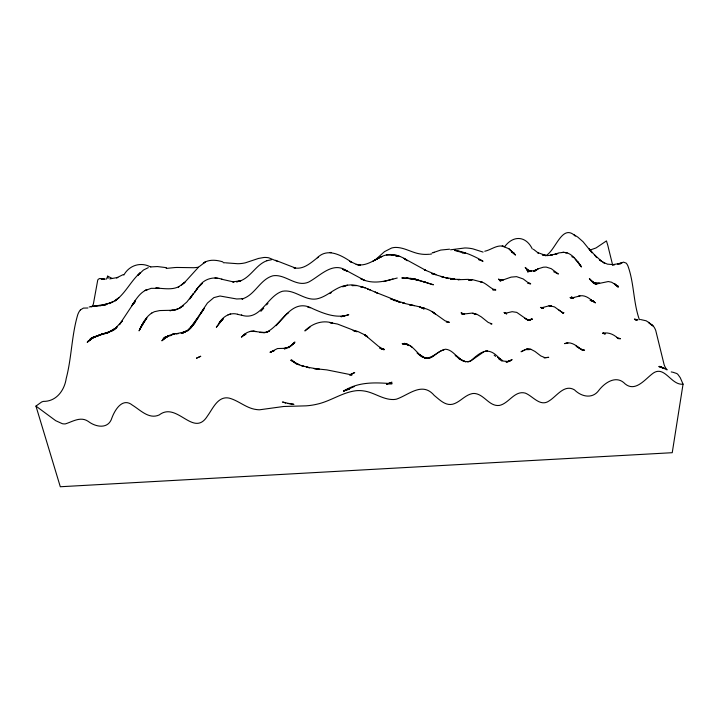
<?xml version="1.0" encoding="UTF-8"?>
<svg xmlns="http://www.w3.org/2000/svg" width="719" height="719" viewBox="0 0 719 719"><rect width="100%" height="100%" fill="white"/><g stroke="black" fill="none" stroke-linecap="round" stroke-linejoin="round"><path stroke-width="1.08" d="M672.705 372.172L676.786 373.521A33.164 10.488 85 0 1 677.954 374.5L680.282 377.745L683.05 384.153L672.238 452.7L60.297 486.745L35.95 406.091L41.621 401.993A132.88 45.854 -89.3 0 1 43.473 401.382C56.37 401.553 64.494 390.318 66.211 378.482C71.729 357.505 71.576 335.387 77.778 314.589A34.575 10.623 86.3 0 1 80.42 309.898M112.308 278.523L107.679 276.15L106.493 279.116M146.973 318.005L143.89 321.797L140.439 327.648L146.164 318.841L139.756 329.257C142.865 323.352 145.921 316.791 151.754 313.08M142.407 324.323L139.055 330.848L144.546 320.647M195.856 321.321L200.25 314.446M195.325 322.211L190.499 328.304L207.414 303.058L213.858 297.612L220.014 296.012L236.695 298.978L243.067 298.709L242.006 298.987C255.11 295.248 259.847 279.367 272.932 275.79C285.515 273.75 295.931 287.564 308.568 282.127C320.458 275.853 333.113 260.548 347.439 271.324L342.478 269.248L347.322 271.072L365.009 280.608L360.641 278.577C370.77 284.059 382.49 282.127 392.987 278.972M194.04 323.694L197.842 317.816L188.755 329.724L192.153 326.327L187.246 330.434L182.446 333.337L186.518 330.947L181.143 333.221L185.808 331.648L176.155 333.742L178.591 333.526C172.659 333.508 167.006 335.728 162.548 339.647L167.311 336.537L163.303 338.586L168.192 336.24L164.058 337.579L168.075 336.321M200.844 313.547L204.376 308.163L200.781 313.259L202.578 310.788M194.4 292.678L198.085 287.357L202.39 283.214L198.705 286.881C203.621 278.936 213.732 275.997 222.225 279.376L221.605 279.224L233.963 282.019L232.722 281.902L241.009 280.653L236.524 281.848C249.888 279.961 255.047 264.745 267.207 260.611M194.966 291.887L197.815 287.897L189.717 298.933L193.447 293.523L186.823 302.061L179.355 308.406L183.57 305.494L178.573 308.586L173.89 310.15L177.872 309.215L169.828 310.698L173.072 310.24L159.735 310.563L154.396 311.713L151.323 313.313M276.105 325.707L286.692 314.059M266.614 304.874L267.944 303.346M198.399 267.315L185.25 281.785L181.494 285.003L184.963 282.216L178.321 287.034L179.058 286.566C171.769 290.296 163.483 288.265 155.708 288.112L159.411 288.328L151.206 288.337L145.076 290.557L147.503 289.442C140.466 292.04 136.224 298.798 132.485 304.874L135.532 300.344L119.345 324.718L122.185 321.114L114.231 329.554L117.53 326.444C112.874 330.605 107.149 333.841 100.84 334.461L109.63 331.962L98.629 335.36L110.636 331.306L116.658 327.531L107.23 332.996L108.839 332.412M260.88 311.336L263.72 308.19M123.812 275.098C129.294 265.212 140.753 261.617 150.756 267.019M91.762 306.725L92.841 305.207A19.943 5.959 85.2 0 0 93.389 303.939L97.721 280.167A14.515 4.161 85.4 0 1 98.314 279.251L99.743 278.496L104.363 279.179L100.561 278.577M80.429 309.907L83.404 308.1L87.943 307.993M190.175 328.727L187.398 331.189M374.671 260.395L384.548 251.614L391.558 248.046A15.063 13.382 -7.4 0 1 395.531 247.417C404.581 247.327 412.338 253.088 421.217 254.095A31.411 28.311 -13.6 0 0 426.771 254.391L429.153 254.265M504.639 246.743C513.141 235.131 525.931 235.688 532.33 248.999M223.393 318.903L219.978 321.905L222.773 319.146L216.347 327.271L222.144 319.398L218.873 323.532C222.513 316.746 230.305 311.749 238.07 314.437L237.468 314.338L241.979 315.282L241.386 315.138C260.763 321.429 266.803 295.994 282.495 291.249C294.727 289.065 304.532 301.036 316.791 298.888C328.026 296.605 335.854 286.171 347.511 285.236L342.675 286.755L347.412 285.191L352.013 284.823L356.435 285.596L351.986 285.569L356.363 285.389L365.189 287.762L377.637 293.172M198.983 266.812L205.355 261.968L203.297 263.145C209.04 259.092 216.464 259.918 222.809 261.86M288.795 347.78L294.934 342.028L289.892 346.567L294.664 342.855L289.505 346.675L284.436 348.94L289.155 347.07L283.96 348.49L286 348.284L277.489 348.553L269.993 352.346L274.388 350.548L270.461 352.076L271.431 351.977M619.805 264.17L623.337 262.102L626.114 263.082A22.774 6.165 87.5 0 1 627.93 265.949C634.104 282.891 633.241 301.54 639.02 318.607A22.963 6.624 87.2 0 0 639.479 319.703M318.256 257.105C311.057 262.606 303.319 270.245 293.774 267.711L295.626 268.115L275.44 260.269M421.873 356.858L427.059 358.368L424.956 358.107C432.55 359.976 436.981 351.097 443.911 349.955M317.295 257.815C327.747 247.156 342.091 255.649 351.995 262.516L349.758 261.303L356.184 264.259L360.237 265.113L356.139 264.412C363.823 266.524 371.004 262.183 377.529 258.696L373.026 261.06L381.888 256.449L377.556 258.642C382.184 255.964 387.856 253.582 393.248 254.832M92.383 338.092L88.203 341.103L94.063 337.103L102.718 334.038L91.277 337.939L99.914 335.117L90.252 338.946L94.063 337.103L88.203 341.103M309.952 327.208L304.856 330.929C311.893 323.577 322.741 319.649 332.627 323.146L329.976 322.633L337.579 324.071L357.028 331.603M286.351 314.284L288.705 312.72M113.117 330.461L114.851 329.329M538.279 268.771L534.055 271.521L538.279 268.771L543.339 267.198L546.179 267.073L551.221 268.663L558.384 274.011L553.675 271.746M123.461 274.478L116.505 277.876L117.862 277.453L109.728 278.9M329.76 293.622L331.441 292.579M545.424 255.82C555.562 251.398 561.854 222.755 575.272 236.093M483.725 351.888L470.424 361.163L467.853 361.999M429.665 358.026L433.638 355.923M112.119 331.037L112.622 330.767M528.78 320.288L531.53 318.894M349.82 375.003L354.71 372.559L349.668 374.797L352.049 374.95L326.794 369.881L314.122 368.595L319.488 369.278L306.438 367.058L309.512 367.769L301.342 365.513L303.697 366.456M245.143 334.632L242.465 335.962L245.413 333.922L241.431 337.193C244.882 332.96 250.311 330.102 255.829 331.531L253.313 331.261L264.61 332.69L259.748 332.448L265.059 332.358L269.526 331.144L265.581 332.609C281.938 325.896 290.728 296.588 312.711 308.676C323.945 313.628 336.402 318.787 348.778 314.697L343.952 316.117M90.252 338.946L96.939 335.881M243.013 335.593L246.042 334.182M354.521 386.445L343.574 391.181C358.359 381.492 375.543 382.445 392.134 383.703L386.66 384.099L391.981 382.22L386.606 384.207M432.146 252.971L440.72 250.068L449.546 249.187M537.578 269.221L533.417 270.964L535.997 270.299M349.227 388.575L343.691 390.848L349.533 389.186M148.303 267.639L143.432 270.047L137.689 275.512L140.439 272.573C130.723 280.958 125.519 293.514 114.878 301.018L118.833 297.801L113.89 301.288L108.839 303.67L112.973 301.899L103.06 305.126L107.275 303.984L90.954 306.743M544.166 357.882L548.732 357.334L544.903 357.649L540.796 355.932L534.981 351.447L530.955 349.326L526.811 348.967L521.041 351.753L525.292 349.587L529.418 349.632M528.744 320.413L532.24 319.065L528.582 320.44L529.292 320.413L524.915 318.274L527.953 320.207L516.754 312.379L512.153 311.687L505.098 313.322M529.229 320.198L532.24 319.065M341.139 316.809L344.059 315.821L341.031 316.612M508.414 361.585L506.095 362.07L509.079 361.369L512.126 359.599L507.407 361.657L510.427 360.686L508.063 361.486L503.372 361.082L497.638 357.199L500.271 359.338C489.271 346.549 482.323 350.27 471.367 360.354C465.741 364.057 459.845 359.455 455.972 355.519L461.032 359.716L465.741 361.774C457.581 360.12 453.986 350 445.6 349.209C436.999 350.548 428.74 363.886 420.121 354.97L425.19 357.99C416.661 355.042 412.499 342.487 402.379 343.736L404.671 343.655L402.245 343.682L406.855 344.5M98.063 335.557L102.152 334.209M621.998 262.615L617.639 264.017L620.901 263.316L612.229 264.718L614.592 264.727L607.42 264.143L603.052 262.201L604.688 263.28L599.349 259.802L601.758 261.33L594.496 254.903L596.86 257.618L588.933 248.486L592.061 252.8L583.1 241.791L577.806 237.108L573.789 234.583M383.613 281.578L397.23 278.01M228.04 314.787L230.646 314.005M565.583 343.493L567.929 343.161L564.649 343.619C571.65 340.725 577.249 346.684 582.579 350.279L576.153 346.172L580.314 348.814M433.206 252.648L434.258 252.342L433.458 252.567M595.305 284.23L608.283 281.542L611.599 282.216L618.394 286.405L615.338 285.128M599.664 282.971L594.865 283.87L598.684 283.259L593.993 283.142L597.705 283.547L593.13 282.405L596.743 283.762L592.708 282.028L594.164 283.16M169.073 336.007L171.904 335.261M495.076 289.29L492.758 289.856L495.84 289.982C490.628 289.281 486.152 282.522 480.004 281.524L482.161 282.225L472.527 279.655L468.626 280.221L472.095 279.997L468.222 279.376L457.94 279.727L459.854 279.412L450.4 279.188L454.776 279.08L445.609 277.615L448.476 278.595M490.906 324.125L491.985 323.909L488.219 322.436L481.308 316.89L476.724 314.176L472.967 313.313L476.248 314.536L472.509 313.053L462.434 314.158L464.645 313.7L462.236 314.014L464.438 313.79L462.029 313.888L464.231 313.87L461.832 313.745L464.025 313.915L461.634 313.583L463.827 313.915L461.05 312.819L463.773 314.113M548.939 305.854L551.536 306.015L549.343 305.755L541.551 307.795L543.636 307.723L541.173 307.759L543.249 307.84L540.445 307.444L542.494 307.822M450.543 249.799L464.86 247.965A35.546 30.764 -14.2 0 1 472.805 248.837L483.087 252.09M484.759 251.228C491.212 249.942 497.108 244.271 504.046 246.482L502.177 246.096L508.818 248.693L515.37 254.948L508.818 248.693M266.821 260.7L271.44 259.757M95.456 305.854L89.21 306.95M546.746 255.685L551.581 255.074M198.516 267.18L197.734 267.306A40.83 35.591 20.3 0 1 193.833 267.711L177.099 267.459A53.206 44.389 14.9 0 0 174.735 267.558L166.152 268.43M94.405 306.519L103.626 305.153L99.977 305.692M535.835 270.236L527.485 271.845L531.458 270.919L526.91 270.47L530.793 271.189L526.344 269.274L528.717 270.874M171.976 334.389L174.843 333.949L172.425 334.317M562.258 312.648L563.112 312.558M431.526 253.987L429.944 254.184M150.9 266.911L157.416 266.56L166.448 267.657M104.731 305.18L105.792 305.063M478.89 259.82L480.607 259.667M552.552 255.038L550.332 255.227L557.755 253.492L554.753 254.481L558.717 252.908L563.993 252.342L562.213 252.477C570.715 251.353 576.153 259.838 580.709 265.599L575.164 259.298M590.11 250.032L596.006 247.965L606.459 240.901L607.735 245.107A35.752 8.808 87.7 0 1 608.571 248.567L612.462 264.322A17.256 4.485 88.1 0 0 612.858 265.086M250.239 331.414L253.025 331.198M487.572 350.845L485.37 350.98M527.917 283.439L530.047 283.295L528.249 283.385L530.685 283.843L528.582 283.358M582.525 350.297L584.565 350.162L580.655 349.039M618.142 338.604L620.47 338.757L616.641 337.355L617.738 338.11C613.577 334.263 608.139 331.926 602.504 333.319L605.434 334.002M640.458 319.515L646.147 320.791L649.625 323.029M637.42 319.649L634.985 319.64L637.951 319.829L634.428 319.065L636.324 320.171M446.292 322.103L449.366 322.319L445.025 320.773L432.218 311.669L435.543 314.149C431.76 310.994 427.095 308.649 422.224 307.867L424.372 308.217L419.734 307.004L424.156 308.972L419.617 306.833L402.667 303.014L404.779 303.265L395.549 300.434L400.043 302.546L395.432 300.048L390.363 298.655L395.36 300.812L390.255 298.088L375.111 292.103L376.801 292.813M105.378 279.089L101.712 279.008L102.305 279.305M386.427 254.966L391.073 255.11M223.241 262.696L224.84 262.777M225.649 262.83L237.71 263.72A31.699 28.095 15.5 0 0 245.53 262.768L258.481 258.445L263.945 257.474A17.184 15.045 9.7 0 1 268.771 257.815L277.974 261.59M549.738 305.8L554.502 306.905L563.408 313.286L558.33 309.61M526.811 348.967L530.955 349.326M590.209 300.434L592.105 300.605M545.739 255.236L542.387 254.93L545.388 255.326L537.452 252.486L538.432 253.151L533.426 249.259M422.844 281.623L410.54 278.316L418.161 280.059L406.136 278.046L415.223 279.179L410.63 278.541M563.543 312.594L561.755 312.423L563.957 312.702L562.6 312.585M217.623 278.28L214.963 277.992M683.05 384.153C670.836 385.654 664.383 363.823 652.07 374.015C644.709 379.722 635.236 392.152 625.171 383.937C616.587 374.743 605.119 382.292 598.963 390.201C592.51 399.351 581.392 396.762 574.508 389.887C564.415 383.802 556.83 396.124 549.28 400.807C540.239 407.331 533.004 396.133 525.283 393.104C514.498 390.201 508.98 403.476 499.39 405.435C489.423 406.684 484.489 394.821 475.196 393.554A8.745 6.992 -10.2 0 0 472.122 393.644C464.699 395.207 459.989 402.263 452.718 404.213C445.286 405.956 439.516 399.665 434.267 395.468C422.296 381.304 409.012 394.821 396.52 399.135A15.369 12.556 -4.5 0 1 393.473 399.53C382.661 399.773 373.781 392.053 363.212 390.866A25.021 20.141 -1.7 0 0 355.995 390.732C342.181 392.421 330.596 401.22 317.115 404.168A57.844 48.173 3.5 0 1 306.042 405.849L283.628 406.487L259.541 409.794A21.768 17.616 6.1 0 1 256.44 409.542C246.311 408.338 238.681 400.555 229.01 398.074C217.83 395.836 212.797 408.76 207.476 415.986C193.555 438.419 177.207 401.094 159.276 414.917C149.076 419.644 140.412 410.082 132.458 405.192C122.581 397.131 114.95 409.74 111.912 417.901C108.434 429.459 95.861 427.23 88.302 421.424C80.681 416.157 72.844 421.523 65.492 423.859A7.882 5.914 16.2 0 1 62.355 423.698L55.731 420.705L35.95 406.091M567.183 252.845L565.143 252.612L566.401 252.764M410.297 278.424L401.813 277.947L415.312 279.098L433.368 284.787L423.752 281.848M394.336 255.191L391.235 254.778L395.45 254.841L399.647 256.413M398.632 256.27L395.594 255.829L399.764 256.324L403.889 258.202L407.322 260.709L404.033 258.418L425.747 270.326L424.336 269.787L435.939 274.604L431.652 273.562L443.983 277.228M671.968 372.065L671.231 371.939M590.317 300.533L593.508 301.081L591.054 300.344M506.194 313.403L504.513 313.08L506.58 313.897M288.094 403.503L293.927 404.375L284.823 402.703M650.327 324.332L652.169 325.087L653.904 326.866A21.903 6.489 86.3 0 1 655.746 330.497L664.167 364.839A22.145 6.92 86.3 0 0 665.848 368.245L667.079 369.818M282.971 402.137L285.722 402.82L282.387 401.984M404.815 343.574L407.242 344.203L404.968 343.61M501.044 280.302L498.986 279.736L502.896 280.042L499.498 280.338L503.174 279.826L500.011 281.012L511.137 277.121L516.593 276.653L523.189 278.945L529.229 283.52M443.12 277.103L441.232 276.581L448.395 278.505M423.913 281.92L426.061 282.513L423.985 281.884M310.248 307.822L307.498 306.968M357.019 331.783L353.092 330.515L357.891 331.495L365.045 335L378.562 346.378L384.099 349.802L379.47 348.068M454.228 249.799L457.742 251.021L454.561 250.464L458.093 250.697L461.436 251.938L458.434 251.506L461.796 251.74L465.472 253.106L462.155 252.845C465.274 250.509 493.504 266.659 478.899 259.487M591.072 300.425L594.424 301.746L591.189 300.191L595.314 302.789L591.189 300.191M501.17 280.221L498.474 279.125L500.002 279.871M604.733 333.697L602.971 332.96L604.634 333.76M664.032 368.065L659.548 366.348L666.846 369.737M303.562 366.339L295.949 363.625L299.239 364.758L290.728 360.165L295.698 363.293M503.947 312.423L506.769 313.799M571.785 256.656L574.068 257.797M541.775 307.373L543.321 308.208M511.937 251.965L514.283 253.376L511.443 251.569L514.822 254.328L512.27 251.695M498.698 358.844L502.114 361.181M421.001 356.238L417.065 353.002M652.169 325.087L648.421 322.373L653.337 326.138M412.454 347.547L409.848 345.497M592.105 300.767C588.43 297.351 583.1 294.161 578.022 296.507L579.936 295.967L570.814 298.187L573.915 297.765L570.005 297.549L573.043 297.792L571.398 296.902L572.809 298.124M295.824 363.401L291.528 359.922L294.484 362.655M494.151 355.15L495.625 356.39M594.11 283.07L591.009 280.455L593.75 282.953M455.19 355.348L456.718 356.714M458.246 358.08L459.783 359.446M528.789 270.748L525.185 267.441L528.905 271.045M593.732 282.918L589.769 279.17L593.148 282.684M593.355 282.891L589.364 278.702L591.629 281.093M107.679 276.15L108.174 278.316M133.042 303.993L131.676 305.827L135.082 301.737L133.042 303.993M194.705 323.029L191.074 327.127L194.705 323.029M165.613 337.553L161.811 340.806L168.722 335.566L165.613 337.553M91.304 338.919L87.197 342.316L91.843 338.487L91.304 338.919M200.682 356.291L196.539 358.17L200.682 356.291M331.198 252.549L330.138 252.495L331.198 252.549M383.964 349.218L381.295 348.895L383.964 349.218M414.36 305.584L409.695 304.991L414.27 305.629M365.171 287.735L360.722 286.908L365.189 287.762M370.024 289.739L367.616 289.227L370.024 289.766M660.437 367.076L658.811 366.519L663.979 368.344L660.437 367.076M406.774 344.419L404.303 343.305L409.012 345.614L406.774 344.419M367.499 336.591L365.027 335.261L367.517 336.618M367.544 336.834L365.027 335.027L367.544 336.834M614.826 284.059L614.341 283.637L618.277 287.187L614.826 284.059M578.229 262.498L577.474 261.5L581.446 266.974L578.229 262.498"/></g></svg>
